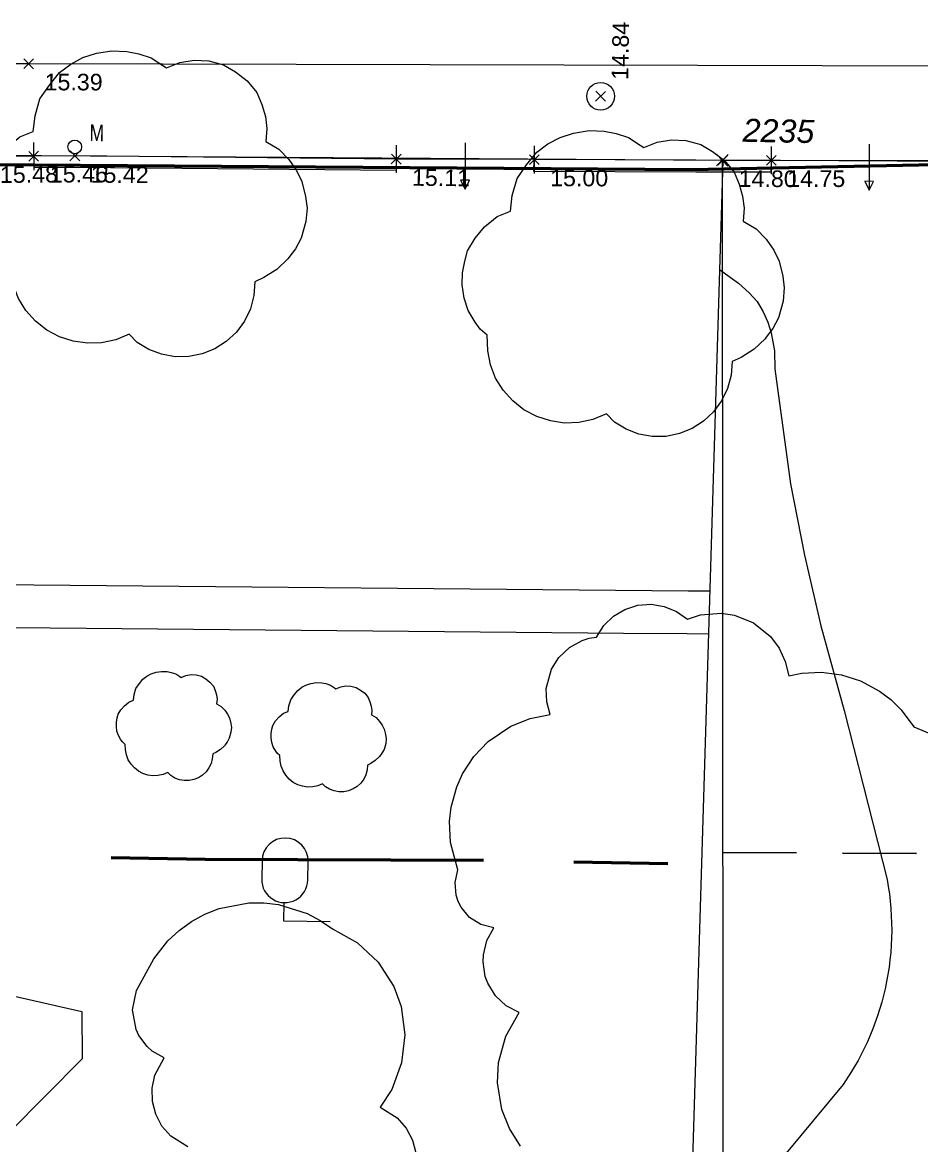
# Model space of a CAD drawing. Header units: metres. Extents: x -208 to 1512, y -277 to 123.
# Drawn here: x -34.13 to -14.64, y -21.24 to 3.09 of the extents above; entities that cross this region are included whole.
import ezdxf
from ezdxf.enums import TextEntityAlignment as Align

# ---------------------------------------------------------------- set-up
doc = ezdxf.new("R2010")
doc.units = ezdxf.units.M
doc.header["$MEASUREMENT"] = 0
doc.linetypes.add('Baufluchtlinie', pattern=[2.6, 1.6, -1])
for name, color, linetype in [('730_DKM_Grenzen', 7, 'Continuous'), ('730_DKM_Objekte', 7, 'Continuous'), ('730_DKM_Punkte', 7, 'Continuous'), ('740_WienGV_Flwd-Bebauungsplan', 7, 'Continuous'), ('740_WienGV_Höhenkoten', 7, 'Continuous'), ('740_WienGV_KartogrSymbole', 7, 'Continuous'), ('740_WienGV_L_Baum_ -gruppen_ Grünflächen', 7, 'Continuous'), ('740_WienGV_L_Mauer_Sockel', 7, 'Continuous'), ('740_WienGV_T_Gebäude', 7, 'Continuous'), ('740_WienGV_T_Mast', 7, 'Continuous'), ('740_WienGV_T_Mauer_Sockel', 7, 'Continuous'), ('740_WienGV_T_Straßen_ Gehsteige_ Schienen', 7, 'Continuous'), ('Neubau_840 Baulinien', 7, 'Continuous')]:
    doc.layers.add(name, color=color, linetype=linetype)
doc.styles.add('ERSTELLTER_STIL_1', font='arial.ttf')
doc.styles.add('ERSTELLTER_STIL_2', font='arial.ttf', dxfattribs={"width": 0.75})
doc.styles.add('ERSTELLTER_STIL_3', font='arial.ttf')

# ---------------------------------------------------------------- blocks, each defined once
blk = doc.blocks.new('FIG0520[31]_4', base_point=(-28.195, -15.483))
at = {"layer": '730_DKM_Objekte', "color": 8, "linetype": 'Continuous', "lineweight": 13}
for p, q in [((-28.938, -15.069), (-28.945, -15.469)), ((-27.945, -15.488), (-27.938, -15.088)), ((-28.462, -16.378), (-28.455, -15.978)), ((-27.462, -16.397), (-28.462, -16.378))]:
    blk.add_line(p, q, dxfattribs=at)
for centre, start, end in [((-28.438, -15.078), 358.95, 178.95), ((-28.445, -15.478), 178.95, 358.95)]:
    blk.add_arc(centre, 0.5, start, end, dxfattribs=at)
blk = doc.blocks.new('FIG0200[52]_4', base_point=(-18.961, 0.107))
at = {"layer": '730_DKM_Punkte', "color": 8, "linetype": 'Continuous', "lineweight": 13}
for p, q in [((-19.088, -0.015), (-18.834, 0.23)), ((-19.084, 0.235), (-18.839, -0.02))]:
    blk.add_line(p, q, dxfattribs=at)
at = {"layer": '730_DKM_Punkte', "color": 8, "lineweight": 13, "style": 'ERSTELLTER_STIL_1'}
blk.add_attdef('PNUM', text='', height=0.5, rotation=358.95, dxfattribs=at).set_placement((-18.345, -0.302), align=Align.BOTTOM_LEFT)
blk = doc.blocks.new('GI0007_ATT22(LAUB)0[75]_4', base_point=(-27.495, -12.395))
at = {"layer": '740_WienGV_L_Baum_ -gruppen_ Grünflächen', "color": 252, "linetype": 'Continuous', "lineweight": 13, "true_color": 0x949494}
for p, q in [((-28.243, -11.475), (-28.165, -11.379)), ((-28.165, -11.379), (-28.078, -11.313)), ((-28.078, -11.313), (-27.985, -11.263)), ((-27.985, -11.263), (-27.88, -11.23)), ((-27.88, -11.23), (-27.76, -11.21)), ((-27.76, -11.21), (-27.643, -11.216)), ((-27.643, -11.216), (-27.551, -11.234)), ((-27.551, -11.234), (-27.455, -11.264)), ((-27.455, -11.264), (-27.364, -11.323)), ((-27.364, -11.323), (-27.336, -11.343)), ((-27.336, -11.343), (-27.232, -11.3)), ((-27.232, -11.3), (-27.121, -11.283)), ((-27.121, -11.283), (-27.01, -11.288)), ((-27.01, -11.288), (-26.895, -11.319)), ((-26.895, -11.319), (-26.803, -11.372)), ((-26.803, -11.372), (-26.712, -11.443)), ((-28.354, -11.713), (-28.316, -11.582)), ((-28.316, -11.582), (-28.243, -11.475)), ((-26.712, -11.443), (-26.637, -11.533)), ((-26.637, -11.533), (-26.598, -11.626)), ((-26.598, -11.626), (-26.571, -11.719)), ((-28.568, -11.955), (-28.471, -11.876)), ((-28.471, -11.876), (-28.369, -11.834)), ((-28.369, -11.834), (-28.354, -11.713)), ((-26.571, -11.719), (-26.559, -11.812)), ((-26.559, -11.812), (-26.568, -11.911)), ((-26.568, -11.911), (-26.466, -11.97)), ((-28.722, -12.22), (-28.7, -12.141)), ((-28.7, -12.141), (-28.643, -12.042)), ((-28.643, -12.042), (-28.568, -11.955)), ((-26.466, -11.97), (-26.389, -12.051)), ((-26.389, -12.051), (-26.33, -12.136)), ((-26.33, -12.136), (-26.289, -12.22)), ((-28.742, -12.405), (-28.74, -12.312)), ((-28.728, -12.506), (-28.742, -12.405)), ((-28.74, -12.312), (-28.722, -12.22)), ((-26.289, -12.22), (-26.259, -12.338)), ((-26.259, -12.338), (-26.248, -12.427)), ((-28.696, -12.603), (-28.728, -12.506)), ((-28.642, -12.693), (-28.696, -12.603)), ((-26.257, -12.53), (-26.293, -12.659)), ((-26.248, -12.427), (-26.257, -12.53)), ((-28.602, -12.749), (-28.642, -12.693)), ((-28.55, -12.794), (-28.602, -12.749)), ((-28.545, -12.915), (-28.55, -12.794)), ((-26.398, -12.821), (-26.483, -12.901)), ((-26.389, -12.809), (-26.398, -12.821)), ((-26.338, -12.742), (-26.389, -12.809)), ((-26.293, -12.659), (-26.338, -12.742)), ((-28.524, -13.022), (-28.545, -12.915)), ((-28.483, -13.126), (-28.524, -13.022)), ((-28.424, -13.219), (-28.483, -13.126)), ((-26.661, -13.104), (-26.687, -13.207)), ((-26.652, -12.998), (-26.661, -13.104)), ((-26.582, -12.965), (-26.652, -12.998)), ((-26.483, -12.901), (-26.582, -12.965)), ((-28.349, -13.303), (-28.424, -13.219)), ((-28.264, -13.372), (-28.349, -13.303)), ((-28.165, -13.423), (-28.264, -13.372)), ((-26.734, -13.302), (-26.796, -13.388)), ((-26.687, -13.207), (-26.734, -13.302)), ((-28.059, -13.457), (-28.165, -13.423)), ((-27.949, -13.473), (-28.059, -13.457)), ((-27.839, -13.468), (-27.949, -13.473)), ((-27.73, -13.445), (-27.839, -13.468)), ((-27.626, -13.403), (-27.73, -13.445)), ((-27.563, -13.466), (-27.626, -13.403)), ((-27.474, -13.521), (-27.563, -13.466)), ((-27.375, -13.559), (-27.474, -13.521)), ((-27.27, -13.578), (-27.375, -13.559)), ((-27.163, -13.577), (-27.27, -13.578)), ((-27.06, -13.555), (-27.163, -13.577)), ((-26.962, -13.516), (-27.06, -13.555)), ((-26.873, -13.459), (-26.962, -13.516)), ((-26.796, -13.388), (-26.873, -13.459))]:
    blk.add_line(p, q, dxfattribs=at)
blk = doc.blocks.new('GI0007_ATT22(LAUB)0[76]_4', base_point=(-30.849, -12.151))
at = {"layer": '740_WienGV_L_Baum_ -gruppen_ Grünflächen', "color": 252, "linetype": 'Continuous', "lineweight": 13, "true_color": 0x949494}
for p, q in [((-31.597, -11.232), (-31.519, -11.135)), ((-31.519, -11.135), (-31.432, -11.07)), ((-31.432, -11.07), (-31.339, -11.02)), ((-31.339, -11.02), (-31.234, -10.986)), ((-31.234, -10.986), (-31.114, -10.967)), ((-31.114, -10.967), (-30.997, -10.973)), ((-30.997, -10.973), (-30.905, -10.99)), ((-30.905, -10.99), (-30.809, -11.021)), ((-30.809, -11.021), (-30.718, -11.079)), ((-30.718, -11.079), (-30.69, -11.099)), ((-30.69, -11.099), (-30.586, -11.057)), ((-30.586, -11.057), (-30.476, -11.039)), ((-30.476, -11.039), (-30.364, -11.045)), ((-30.364, -11.045), (-30.249, -11.075)), ((-30.249, -11.075), (-30.157, -11.128)), ((-30.157, -11.128), (-30.066, -11.199)), ((-31.708, -11.47), (-31.67, -11.339)), ((-31.67, -11.339), (-31.597, -11.232)), ((-30.066, -11.199), (-29.991, -11.29)), ((-29.991, -11.29), (-29.952, -11.383)), ((-29.952, -11.383), (-29.925, -11.476)), ((-31.922, -11.711), (-31.825, -11.633)), ((-31.825, -11.633), (-31.723, -11.59)), ((-31.723, -11.59), (-31.708, -11.47)), ((-29.925, -11.476), (-29.913, -11.568)), ((-29.913, -11.568), (-29.922, -11.668)), ((-29.922, -11.668), (-29.82, -11.727)), ((-32.077, -11.977), (-32.054, -11.897)), ((-32.054, -11.897), (-31.997, -11.799)), ((-31.997, -11.799), (-31.922, -11.711)), ((-29.82, -11.727), (-29.743, -11.808)), ((-29.743, -11.808), (-29.684, -11.893)), ((-29.684, -11.893), (-29.643, -11.977)), ((-32.096, -12.161), (-32.094, -12.069)), ((-32.082, -12.263), (-32.096, -12.161)), ((-32.094, -12.069), (-32.077, -11.977)), ((-29.643, -11.977), (-29.613, -12.095)), ((-29.613, -12.095), (-29.602, -12.184)), ((-32.05, -12.359), (-32.082, -12.263)), ((-31.996, -12.449), (-32.05, -12.359)), ((-29.611, -12.287), (-29.648, -12.416)), ((-29.602, -12.184), (-29.611, -12.287)), ((-31.956, -12.505), (-31.996, -12.449)), ((-31.904, -12.551), (-31.956, -12.505)), ((-31.899, -12.671), (-31.904, -12.551)), ((-29.752, -12.578), (-29.837, -12.658)), ((-29.743, -12.565), (-29.752, -12.578)), ((-29.692, -12.499), (-29.743, -12.565)), ((-29.648, -12.416), (-29.692, -12.499)), ((-31.878, -12.779), (-31.899, -12.671)), ((-31.837, -12.882), (-31.878, -12.779)), ((-31.778, -12.976), (-31.837, -12.882)), ((-30.015, -12.861), (-30.042, -12.963)), ((-30.006, -12.754), (-30.015, -12.861)), ((-29.936, -12.722), (-30.006, -12.754)), ((-29.837, -12.658), (-29.936, -12.722)), ((-31.704, -13.059), (-31.778, -12.976)), ((-31.618, -13.128), (-31.704, -13.059)), ((-31.519, -13.18), (-31.618, -13.128)), ((-30.088, -13.058), (-30.15, -13.144)), ((-30.042, -12.963), (-30.088, -13.058)), ((-31.413, -13.214), (-31.519, -13.18)), ((-31.303, -13.23), (-31.413, -13.214)), ((-31.193, -13.225), (-31.303, -13.23)), ((-31.084, -13.202), (-31.193, -13.225)), ((-30.98, -13.159), (-31.084, -13.202)), ((-30.917, -13.223), (-30.98, -13.159)), ((-30.828, -13.278), (-30.917, -13.223)), ((-30.729, -13.315), (-30.828, -13.278)), ((-30.624, -13.335), (-30.729, -13.315)), ((-30.518, -13.333), (-30.624, -13.335)), ((-30.414, -13.312), (-30.518, -13.333)), ((-30.316, -13.273), (-30.414, -13.312)), ((-30.227, -13.216), (-30.316, -13.273)), ((-30.15, -13.144), (-30.227, -13.216))]:
    blk.add_line(p, q, dxfattribs=at)
blk = doc.blocks.new('GI0007_ATT22(LAUB)0[81]_4', base_point=(-21.106, -2.566))
at = {"layer": '740_WienGV_L_Baum_ -gruppen_ Grünflächen', "color": 252, "linetype": 'Continuous', "lineweight": 13, "true_color": 0x949494}
for p, q in [((-22.183, 0.696), (-21.849, 0.75)), ((-21.849, 0.75), (-21.52, 0.734)), ((-21.52, 0.734), (-21.263, 0.684)), ((-22.74, 0.462), (-22.478, 0.602)), ((-22.478, 0.602), (-22.183, 0.696)), ((-21.263, 0.684), (-20.995, 0.6)), ((-20.995, 0.6), (-20.739, 0.436)), ((-20.661, 0.379), (-20.37, 0.498)), ((-20.37, 0.498), (-20.061, 0.548)), ((-20.061, 0.548), (-19.747, 0.532)), ((-19.747, 0.532), (-19.425, 0.446)), ((-23.201, 0.008), (-22.982, 0.278)), ((-22.982, 0.278), (-22.74, 0.462)), ((-20.739, 0.436), (-20.661, 0.379)), ((-19.425, 0.446), (-19.169, 0.297)), ((-19.169, 0.297), (-18.914, 0.099)), ((-23.406, -0.292), (-23.201, 0.008)), ((-18.914, 0.099), (-18.705, -0.154)), ((-18.705, -0.154), (-18.595, -0.415)), ((-23.512, -0.658), (-23.406, -0.292)), ((-18.595, -0.415), (-18.52, -0.675)), ((-23.553, -0.996), (-23.512, -0.658)), ((-18.52, -0.675), (-18.485, -0.935)), ((-18.485, -0.935), (-18.51, -1.213)), ((-24.112, -1.334), (-23.839, -1.115)), ((-23.839, -1.115), (-23.553, -0.996)), ((-18.51, -1.213), (-18.224, -1.377)), ((-24.32, -1.579), (-24.112, -1.334)), ((-18.224, -1.377), (-18.01, -1.605)), ((-24.48, -1.855), (-24.32, -1.579)), ((-18.01, -1.605), (-17.845, -1.842)), ((-24.543, -2.078), (-24.48, -1.855)), ((-17.845, -1.842), (-17.73, -2.078)), ((-24.593, -2.336), (-24.543, -2.078)), ((-17.73, -2.078), (-17.646, -2.408)), ((-24.598, -2.595), (-24.593, -2.336)), ((-17.646, -2.408), (-17.616, -2.658)), ((-24.558, -2.879), (-24.598, -2.595)), ((-17.616, -2.658), (-17.641, -2.946)), ((-24.468, -3.149), (-24.558, -2.879)), ((-24.319, -3.401), (-24.468, -3.149)), ((-17.641, -2.946), (-17.742, -3.307)), ((-24.207, -3.557), (-24.319, -3.401)), ((-17.742, -3.307), (-17.866, -3.539)), ((-24.06, -3.684), (-24.207, -3.557)), ((-17.866, -3.539), (-18.009, -3.726)), ((-24.046, -4.023), (-24.06, -3.684)), ((-18.034, -3.76), (-18.272, -3.985)), ((-18.009, -3.726), (-18.034, -3.76)), ((-23.987, -4.323), (-24.046, -4.023)), ((-18.272, -3.985), (-18.549, -4.164)), ((-23.873, -4.614), (-23.987, -4.323)), ((-18.745, -4.255), (-18.77, -4.553)), ((-18.549, -4.164), (-18.745, -4.255)), ((-23.709, -4.875), (-23.873, -4.614)), ((-18.77, -4.553), (-18.845, -4.84)), ((-18.845, -4.84), (-18.975, -5.107)), ((-23.499, -5.108), (-23.709, -4.875)), ((-23.259, -5.302), (-23.499, -5.108)), ((-18.975, -5.107), (-19.148, -5.347)), ((-22.983, -5.446), (-23.259, -5.302)), ((-19.148, -5.347), (-19.366, -5.547)), ((-22.686, -5.541), (-22.983, -5.446)), ((-22.378, -5.587), (-22.686, -5.541)), ((-22.069, -5.572), (-22.378, -5.587)), ((-21.764, -5.508), (-22.069, -5.572)), ((-21.473, -5.389), (-21.764, -5.508)), ((-21.297, -5.567), (-21.473, -5.389)), ((-21.046, -5.721), (-21.297, -5.567)), ((-19.366, -5.547), (-19.613, -5.707)), ((-20.77, -5.825), (-21.046, -5.721)), ((-20.477, -5.88), (-20.77, -5.825)), ((-19.888, -5.816), (-20.178, -5.876)), ((-19.613, -5.707), (-19.888, -5.816)), ((-20.178, -5.876), (-20.477, -5.88))]:
    blk.add_line(p, q, dxfattribs=at)
blk = doc.blocks.new('GI0007_ATT22(LAUB)0[82]_4', base_point=(-31.452, -0.84))
at = {"layer": '740_WienGV_L_Baum_ -gruppen_ Grünflächen', "color": 252, "linetype": 'Continuous', "lineweight": 13, "true_color": 0x949494}
for p, q in [((-32.529, 2.423), (-32.195, 2.476)), ((-32.195, 2.476), (-31.867, 2.46)), ((-31.867, 2.46), (-31.609, 2.411)), ((-33.086, 2.189), (-32.825, 2.329)), ((-32.825, 2.329), (-32.529, 2.423)), ((-31.609, 2.411), (-31.341, 2.326)), ((-31.341, 2.326), (-31.086, 2.162)), ((-31.007, 2.106), (-30.716, 2.225)), ((-30.716, 2.225), (-30.407, 2.274)), ((-30.407, 2.274), (-30.093, 2.259)), ((-30.093, 2.259), (-29.771, 2.173)), ((-33.547, 1.735), (-33.328, 2.004)), ((-33.328, 2.004), (-33.086, 2.189)), ((-31.086, 2.162), (-31.007, 2.106)), ((-29.771, 2.173), (-29.515, 2.024)), ((-29.515, 2.024), (-29.26, 1.825)), ((-33.752, 1.435), (-33.547, 1.735)), ((-29.26, 1.825), (-29.051, 1.573)), ((-29.051, 1.573), (-28.941, 1.312)), ((-33.858, 1.069), (-33.752, 1.435)), ((-28.941, 1.312), (-28.866, 1.052)), ((-33.899, 0.731), (-33.858, 1.069)), ((-28.866, 1.052), (-28.831, 0.792)), ((-34.185, 0.612), (-33.899, 0.731)), ((-28.831, 0.792), (-28.856, 0.514)), ((-34.458, 0.393), (-34.185, 0.612)), ((-28.856, 0.514), (-28.57, 0.349)), ((-34.666, 0.148), (-34.458, 0.393)), ((-28.57, 0.349), (-28.356, 0.122)), ((-34.826, -0.128), (-34.666, 0.148)), ((-28.356, 0.122), (-28.191, -0.115)), ((-34.889, -0.351), (-34.826, -0.128)), ((-28.191, -0.115), (-28.076, -0.351)), ((-34.939, -0.609), (-34.889, -0.351)), ((-28.076, -0.351), (-27.992, -0.681)), ((-34.944, -0.868), (-34.939, -0.609)), ((-27.992, -0.681), (-27.962, -0.931)), ((-34.904, -1.152), (-34.944, -0.868)), ((-27.962, -0.931), (-27.987, -1.219)), ((-34.815, -1.422), (-34.904, -1.152)), ((-34.665, -1.674), (-34.815, -1.422)), ((-27.987, -1.219), (-28.088, -1.581)), ((-34.553, -1.83), (-34.665, -1.674)), ((-28.088, -1.581), (-28.212, -1.812)), ((-34.406, -1.958), (-34.553, -1.83)), ((-28.212, -1.812), (-28.355, -1.999)), ((-34.393, -2.296), (-34.406, -1.958)), ((-28.38, -2.033), (-28.618, -2.258)), ((-28.355, -1.999), (-28.38, -2.033)), ((-34.333, -2.596), (-34.393, -2.296)), ((-28.618, -2.258), (-28.895, -2.437)), ((-34.219, -2.887), (-34.333, -2.596)), ((-29.091, -2.528), (-29.116, -2.826)), ((-28.895, -2.437), (-29.091, -2.528)), ((-34.055, -3.149), (-34.219, -2.887)), ((-29.116, -2.826), (-29.191, -3.113)), ((-33.845, -3.381), (-34.055, -3.149)), ((-29.191, -3.113), (-29.321, -3.38)), ((-33.605, -3.575), (-33.845, -3.381)), ((-29.321, -3.38), (-29.494, -3.62)), ((-33.329, -3.719), (-33.605, -3.575)), ((-29.494, -3.62), (-29.712, -3.82)), ((-33.032, -3.814), (-33.329, -3.719)), ((-32.724, -3.86), (-33.032, -3.814)), ((-32.415, -3.846), (-32.724, -3.86)), ((-32.11, -3.781), (-32.415, -3.846)), ((-31.819, -3.662), (-32.11, -3.781)), ((-31.644, -3.84), (-31.819, -3.662)), ((-31.393, -3.994), (-31.644, -3.84)), ((-29.712, -3.82), (-29.959, -3.98)), ((-31.116, -4.098), (-31.393, -3.994)), ((-30.823, -4.153), (-31.116, -4.098)), ((-30.235, -4.09), (-30.524, -4.149)), ((-29.959, -3.98), (-30.235, -4.09)), ((-30.524, -4.149), (-30.823, -4.153))]:
    blk.add_line(p, q, dxfattribs=at)
blk = doc.blocks.new('LO000601_ATT200(BELICHT)0[90]_4', base_point=(-21.598, 1.493))
at = {"layer": '740_WienGV_Höhenkoten', "color": 252, "linetype": 'Continuous', "lineweight": 13, "true_color": 0x949494}
blk.add_circle((-21.598, 1.493), 0.3, dxfattribs=at)
blk = doc.blocks.new('LO00130[93]_4', base_point=(-32.998, 0.395))
at = {"layer": '740_WienGV_T_Mast', "color": 252, "linetype": 'Continuous', "lineweight": 13, "true_color": 0x949494}
blk.add_circle((-32.998, 0.395), 0.15, dxfattribs=at)
at = {"layer": '740_WienGV_T_Mast', "color": 252, "lineweight": 13, "true_color": 0x949494, "style": 'ERSTELLTER_STIL_2'}
blk.add_attdef('M', text='', height=0.36, rotation=358.95, dxfattribs=at).set_placement((-32.681, 0.416), align=Align.BOTTOM_LEFT)
blk = doc.blocks.new('EF_MARKER0[100]_4', base_point=(-26.029, 0.131))
at = {"layer": '740_WienGV_T_Gebäude', "color": 252, "linetype": 'Continuous', "lineweight": 13, "true_color": 0x949494}
blk.add_line((-26.028, 0.431), (-26.03, -0.169), dxfattribs=at)
blk = doc.blocks.new('EF_MARKER0[101]_4', base_point=(-23.037, 0.12))
at = {"layer": '740_WienGV_T_Gebäude', "color": 252, "linetype": 'Continuous', "lineweight": 13, "true_color": 0x949494}
blk.add_line((-23.036, 0.42), (-23.038, -0.18), dxfattribs=at)
blk = doc.blocks.new('BW00110[102]_4', base_point=(-24.534, -0.017))
at = {"layer": '740_WienGV_T_Gebäude', "color": 252, "linetype": 'Continuous', "lineweight": 13, "true_color": 0x949494}
for p, q in [((-24.532, 0.483), (-24.533, 0.126)), ((-24.533, 0.126), (-24.535, -0.517)), ((-24.439, -0.325), (-24.632, -0.324)), ((-24.632, -0.324), (-24.535, -0.517)), ((-24.535, -0.517), (-24.439, -0.325))]:
    blk.add_line(p, q, dxfattribs=at)
blk = doc.blocks.new('EG_MARKER0[104]_4', base_point=(-33.887, 0.194))
at = {"layer": '740_WienGV_T_Gebäude', "color": 252, "linetype": 'Continuous', "lineweight": 13, "true_color": 0x949494}
blk.add_line((-33.89, 0.494), (-33.885, -0.106), dxfattribs=at)
blk = doc.blocks.new('DEF010[118]_4', base_point=(-34.969, 0.185))
at = {"layer": '740_WienGV_T_Mauer_Sockel', "color": 252, "linetype": 'Continuous', "lineweight": 13, "true_color": 0x949494}
for p, q in [((-35.076, 0.29), (-34.863, 0.08)), ((-34.864, 0.292), (-35.075, 0.078))]:
    blk.add_line(p, q, dxfattribs=at)
at = {"layer": '740_WienGV_T_Mauer_Sockel', "color": 252, "lineweight": 13, "true_color": 0x949494, "style": 'ERSTELLTER_STIL_3'}
blk.add_attdef('HOEHE', text='', height=0.36, rotation=0.4853, dxfattribs=at).set_placement((-34.62, -0.206), align=Align.MIDDLE_LEFT)
blk = doc.blocks.new('DEF010[124]_4', base_point=(-32.995, 0.2))
at = {"layer": '740_WienGV_T_Mauer_Sockel', "color": 252, "linetype": 'Continuous', "lineweight": 13, "true_color": 0x949494}
for p, q in [((-32.888, 0.305), (-33.102, 0.095)), ((-33.1, 0.307), (-32.89, 0.093))]:
    blk.add_line(p, q, dxfattribs=at)
at = {"layer": '740_WienGV_T_Mauer_Sockel', "color": 252, "lineweight": 13, "true_color": 0x949494, "style": 'ERSTELLTER_STIL_3'}
blk.add_attdef('HOEHE', text='', height=0.36, rotation=359.4353, dxfattribs=at).set_placement((-32.653, -0.198), align=Align.MIDDLE_LEFT)
blk = doc.blocks.new('DEF010[126]_4', base_point=(-26.029, 0.131))
at = {"layer": '740_WienGV_T_Mauer_Sockel', "color": 252, "linetype": 'Continuous', "lineweight": 13, "true_color": 0x949494}
for p, q in [((-25.922, 0.236), (-26.136, 0.026)), ((-26.134, 0.238), (-25.924, 0.024))]:
    blk.add_line(p, q, dxfattribs=at)
at = {"layer": '740_WienGV_T_Mauer_Sockel', "color": 252, "lineweight": 13, "true_color": 0x949494, "style": 'ERSTELLTER_STIL_3'}
blk.add_attdef('HOEHE', text='', height=0.36, rotation=359.4353, dxfattribs=at).set_placement((-25.687, -0.266), align=Align.MIDDLE_LEFT)
blk = doc.blocks.new('DEF010[128]_4', base_point=(-33.996, 2.196))
at = {"layer": '740_WienGV_T_Straßen_ Gehsteige_ Schienen', "color": 252, "linetype": 'Continuous', "lineweight": 13, "true_color": 0x949494}
for p, q in [((-33.89, 2.302), (-34.103, 2.091)), ((-34.102, 2.303), (-33.891, 2.09))]:
    blk.add_line(p, q, dxfattribs=at)
at = {"layer": '740_WienGV_T_Straßen_ Gehsteige_ Schienen', "color": 252, "lineweight": 13, "true_color": 0x949494, "style": 'ERSTELLTER_STIL_3'}
blk.add_attdef('HOEHE', text='', height=0.36, rotation=359.852, dxfattribs=at).set_placement((-33.651, 1.802), align=Align.MIDDLE_LEFT)
blk = doc.blocks.new('DEF010[131]_4', base_point=(-33.887, 0.194))
at = {"layer": '740_WienGV_T_Mauer_Sockel', "color": 252, "linetype": 'Continuous', "lineweight": 13, "true_color": 0x949494}
for p, q in [((-33.994, 0.299), (-33.78, 0.089)), ((-33.782, 0.301), (-33.993, 0.087))]:
    blk.add_line(p, q, dxfattribs=at)
at = {"layer": '740_WienGV_T_Mauer_Sockel', "color": 252, "lineweight": 13, "true_color": 0x949494, "style": 'ERSTELLTER_STIL_3'}
blk.add_attdef('HOEHE', text='', height=0.36, rotation=0.3628, dxfattribs=at).set_placement((-33.538, -0.198), align=Align.MIDDLE_LEFT)
blk = doc.blocks.new('DEF010[136]_4', base_point=(-23.037, 0.12))
at = {"layer": '740_WienGV_T_Mauer_Sockel', "color": 252, "linetype": 'Continuous', "lineweight": 13, "true_color": 0x949494}
for p, q in [((-22.93, 0.226), (-23.143, 0.015)), ((-23.142, 0.227), (-22.931, 0.014))]:
    blk.add_line(p, q, dxfattribs=at)
at = {"layer": '740_WienGV_T_Mauer_Sockel', "color": 252, "lineweight": 13, "true_color": 0x949494, "style": 'ERSTELLTER_STIL_3'}
blk.add_attdef('HOEHE', text='', height=0.36, rotation=359.7773, dxfattribs=at).set_placement((-22.692, -0.275), align=Align.MIDDLE_LEFT)
blk = doc.blocks.new('DEF010[143]_4', base_point=(-21.598, 1.493))
at = {"layer": '740_WienGV_Höhenkoten', "color": 252, "linetype": 'Continuous', "lineweight": 13, "true_color": 0x949494}
for p, q in [((-21.706, 1.389), (-21.49, 1.597)), ((-21.702, 1.601), (-21.494, 1.385))]:
    blk.add_line(p, q, dxfattribs=at)
at = {"layer": '740_WienGV_Höhenkoten', "color": 252, "lineweight": 13, "true_color": 0x949494, "style": 'ERSTELLTER_STIL_3'}
blk.add_attdef('HOEHE', text='', height=0.36, rotation=88.95, dxfattribs=at).set_placement((-21.181, 1.849), align=Align.MIDDLE_LEFT)
blk = doc.blocks.new('EF_MARKER_42E5[234]_4', base_point=(-17.899, 0.103))
at = {"layer": '740_WienGV_T_Gebäude', "color": 252, "linetype": 'Continuous', "lineweight": 13, "true_color": 0x949494}
blk.add_line((-17.899, 0.403), (-17.9, -0.197), dxfattribs=at)
blk = doc.blocks.new('BW0011_3AC5[236]_4', base_point=(-15.775, -0.043))
at = {"layer": '740_WienGV_T_Gebäude', "color": 252, "linetype": 'Continuous', "lineweight": 13, "true_color": 0x949494}
for p, q in [((-15.773, 0.457), (-15.774, 0.1)), ((-15.774, 0.1), (-15.775, -0.543)), ((-15.679, -0.351), (-15.872, -0.35)), ((-15.872, -0.35), (-15.775, -0.543)), ((-15.775, -0.543), (-15.679, -0.351))]:
    blk.add_line(p, q, dxfattribs=at)
blk = doc.blocks.new('DEF01_4155[297]_4', base_point=(-18.95, 0.104))
at = {"layer": '740_WienGV_T_Mauer_Sockel', "color": 252, "linetype": 'Continuous', "lineweight": 13, "true_color": 0x949494}
for p, q in [((-18.844, 0.21), (-19.057, -0.001)), ((-19.056, 0.211), (-18.845, -0.002))]:
    blk.add_line(p, q, dxfattribs=at)
at = {"layer": '740_WienGV_T_Mauer_Sockel', "color": 252, "lineweight": 13, "true_color": 0x949494, "style": 'ERSTELLTER_STIL_3'}
blk.add_attdef('HOEHE', text='', height=0.36, rotation=359.7773, dxfattribs=at).set_placement((-18.605, -0.291), align=Align.MIDDLE_LEFT)
blk = doc.blocks.new('DEF01_4155[371]_4', base_point=(-17.899, 0.103))
at = {"layer": '740_WienGV_T_Mauer_Sockel', "color": 252, "linetype": 'Continuous', "lineweight": 13, "true_color": 0x949494}
for p, q in [((-18.005, 0.209), (-17.793, -0.003)), ((-17.793, 0.209), (-18.005, -0.003))]:
    blk.add_line(p, q, dxfattribs=at)
at = {"layer": '740_WienGV_T_Mauer_Sockel', "color": 252, "lineweight": 13, "true_color": 0x949494, "style": 'ERSTELLTER_STIL_3'}
blk.add_attdef('HOEHE', text='', height=0.36, rotation=359.9071, dxfattribs=at).set_placement((-17.553, -0.291), align=Align.MIDDLE_LEFT)

msp = doc.modelspace()

# ---------------------------------------------------------------- linework, layer by layer
at = {"layer": '730_DKM_Grenzen', "color": 8, "linetype": 'Continuous', "lineweight": 13}
for points in [[(-35.832, 0.227), (-18.961, 0.107)], [(0, 0), (-18.961, 0.107)], [(-18.961, 0.107), (-18.942, -30.478), (-18.919, -36.87)]]:
    msp.add_lwpolyline(points, dxfattribs=at)
at = {"layer": '740_WienGV_Flwd-Bebauungsplan', "color": 1, "linetype": 'Continuous', "lineweight": 50, "true_color": 0xfb0106}
for points in [[(-11.537, 0.065), (-19.623, -0.104), (-35.939, 0.013), (-57.014, 0.128), (-76.052, 0.122), (-100.445, 0.04), (-101.337, -7.168), (-102.046, -13.699), (-104.654, -36.344), (-105.559, -44.317), (-105.866, -47.286)], [(-30.169, -15.046), (-32.208, -15.01)], [(-24.135, -15.067), (-30.169, -15.046)], [(-20.142, -15.137), (-22.181, -15.101)]]:
    msp.add_lwpolyline(points, dxfattribs=at)
at = {"layer": '740_WienGV_KartogrSymbole', "color": 252, "linetype": 'Continuous', "lineweight": 13, "true_color": 0x949494}
for p, q in [((-33.887, 0.194), (-33.886, -0.056)), ((-26.029, 0.131), (-26.032, -0.119)), ((-32.997, -0.05), (-33.886, -0.056)), ((-26.032, -0.119), (-32.997, -0.05))]:
    msp.add_line(p, q, dxfattribs=at)
for points in [[(-19.536, -0.152), (-23.046, -0.138), (-23.037, 0.12)], [(-17.899, 0.103), (-17.906, -0.152), (-19.536, -0.152)]]:
    msp.add_lwpolyline(points, dxfattribs=at)
at = {"layer": '740_WienGV_L_Baum_ -gruppen_ Grünflächen', "color": 72, "linetype": 'Continuous', "lineweight": 13, "true_color": 0x69e600}
for p, q in [((-35.859, -9.074), (-19.702, -9.221)), ((-19.702, -9.221), (-19.233, -9.226)), ((-16.338, -19.915), (-19.681, -23.939))]:
    msp.add_line(p, q, dxfattribs=at)
for points in [[(-19.023, -2.264), (-18.61, -2.559), (-18.374, -2.764), (-18.207, -2.957), (-18.071, -3.179), (-17.975, -3.401), (-17.9, -3.633), (-17.827, -4.024), (-17.824, -4.414)], [(-17.824, -4.414), (-17.479, -6.901), (-17.178, -8.447), (-16.826, -9.983), (-16.319, -11.813), (-15.388, -15.474)], [(-21.845, -10.251), (-21.688, -10.224), (-21.53, -9.977), (-21.321, -9.773), (-21.07, -9.624), (-20.79, -9.536), (-20.502, -9.515), (-20.217, -9.56), (-19.95, -9.669), (-19.714, -9.836)], [(-19.714, -9.836), (-19.432, -9.742), (-18.988, -9.704), (-18.695, -9.748), (-18.283, -9.917), (-17.915, -10.214), (-17.728, -10.468), (-17.594, -10.754), (-17.521, -11.062)], [(-23.336, -21.251), (-23.574, -20.875), (-23.739, -20.46), (-23.833, -19.881), (-23.81, -19.439), (-23.653, -18.873), (-23.363, -18.361), (-23.644, -18.213), (-23.876, -17.995), (-24.042, -17.725), (-24.097, -17.576), (-24.145, -17.264), (-24.139, -17.107), (-24.063, -16.801), (-23.91, -16.525), (-24.191, -16.454), (-24.437, -16.302), (-24.623, -16.08), (-24.687, -15.954), (-24.73, -15.82), (-24.754, -15.54), (-24.693, -15.265), (-24.853, -14.674), (-24.874, -14.216), (-24.839, -13.911), (-24.717, -13.468), (-24.591, -13.189), (-24.343, -12.812), (-24.035, -12.49), (-23.542, -12.158), (-23.128, -11.992), (-22.69, -11.904), (-22.767, -11.626), (-22.778, -11.338), (-22.666, -10.92), (-22.504, -10.665), (-22.274, -10.449), (-21.995, -10.298), (-21.845, -10.251)], [(-17.521, -11.062), (-17.238, -11.007), (-16.806, -10.988), (-16.377, -11.045), (-15.965, -11.175), (-15.554, -11.394), (-15.307, -11.58), (-15.084, -11.798), (-14.806, -12.171)], [(-14.806, -12.171), (-14.372, -12.351)], [(-15.388, -15.474), (-15.361, -15.63), (-15.338, -15.788), (-15.32, -15.946), (-15.306, -16.104), (-15.296, -16.263), (-15.29, -16.423), (-15.288, -16.582), (-15.291, -16.741), (-15.298, -16.899), (-15.309, -17.058), (-15.325, -17.217), (-15.345, -17.375), (-15.37, -17.532), (-15.398, -17.689), (-15.431, -17.844), (-15.504, -18.138), (-15.593, -18.428), (-15.697, -18.714), (-15.815, -18.992), (-15.947, -19.266), (-16.018, -19.4), (-16.172, -19.661), (-16.338, -19.915)], [(-30.544, -21.272), (-30.914, -21.041), (-31.107, -20.821), (-31.243, -20.563), (-31.315, -20.284), (-31.322, -19.996), (-31.263, -19.716), (-31.059, -19.339), (-31.316, -19.193), (-31.427, -19.095), (-31.606, -18.86), (-31.669, -18.726), (-31.748, -18.301), (-31.658, -17.885), (-31.283, -17.198), (-30.977, -16.807), (-30.734, -16.581), (-30.465, -16.386), (-30.174, -16.228), (-29.865, -16.106), (-29.227, -15.984), (-28.902, -15.982), (-28.58, -16.02), (-27.962, -16.211), (-27.674, -16.362), (-27.408, -16.547)], [(-27.408, -16.547), (-26.867, -16.847), (-26.417, -17.271), (-26.084, -17.793), (-25.925, -18.229), (-25.844, -18.839), (-25.912, -19.449), (-26.127, -20.025), (-26.378, -20.412), (-26.009, -20.643), (-25.816, -20.862), (-25.679, -21.121), (-25.607, -21.4)]]:
    msp.add_lwpolyline(points, dxfattribs=at)
at = {"layer": '740_WienGV_L_Mauer_Sockel', "color": 252, "linetype": 'Continuous', "lineweight": 13, "true_color": 0x949494}
for p, q in [((-18.95, 0.104), (-19.886, -30.701)), ((-19.719, -10.15), (-19.262, -10.155))]:
    msp.add_line(p, q, dxfattribs=at)
msp.add_lwpolyline([(-35.868, -10.004), (-21.104, -10.138), (-19.719, -10.15)], dxfattribs=at)
at = {"layer": '740_WienGV_L_Mauer_Sockel', "color": 252, "linetype": 'Continuous', "lineweight": 13, "true_color": 0x8a8a8a}
msp.add_lwpolyline([(-35.68, -17.697), (-32.841, -18.338), (-32.834, -19.36), (-34.415, -20.954), (-38.121, -20.96)], dxfattribs=at)
at = {"layer": '740_WienGV_T_Mauer_Sockel', "color": 252, "linetype": 'Continuous', "lineweight": 13, "true_color": 0x8a8a8a}
for p, q in [((-33.887, 0.194), (-34.969, 0.185)), ((-32.995, 0.2), (-33.887, 0.194)), ((-33.887, 0.194), (-33.887, 0.194)), ((-26.029, 0.131), (-32.995, 0.2)), ((-23.037, 0.12), (-26.029, 0.131)), ((-26.029, 0.131), (-26.029, 0.131)), ((-19.531, 0.107), (-23.037, 0.12)), ((-23.037, 0.12), (-23.037, 0.12)), ((-18.95, 0.104), (-19.531, 0.107)), ((-17.899, 0.103), (-18.95, 0.104)), ((-13.649, 0.096), (-17.899, 0.103)), ((-17.899, 0.103), (-17.899, 0.103))]:
    msp.add_line(p, q, dxfattribs=at)
at = {"layer": '740_WienGV_T_Straßen_ Gehsteige_ Schienen', "color": 8, "linetype": 'Continuous', "lineweight": 13}
for p, q in [((-33.996, 2.196), (-58.896, 2.26)), ((-19.494, 2.159), (-33.996, 2.196)), ((-9.096, 2.132), (-19.494, 2.159))]:
    msp.add_line(p, q, dxfattribs=at)
at = {"layer": 'Neubau_840 Baulinien', "color": 1, "linetype": 'Baufluchtlinie', "lineweight": 25, "true_color": 0xfb0106}
msp.add_lwpolyline([(-18.952, -14.893), (0, -15), (18.988, -15.001), (37.976, -15.016)], dxfattribs=at)

# ---------------------------------------------------------------- block references
at = {"layer": '730_DKM_Objekte', "color": 7, "linetype": 'Continuous', "lineweight": 13}
msp.add_blockref('FIG0520[31]_4', (-28.195, -15.483), dxfattribs=at)
at = {"layer": '730_DKM_Punkte', "color": 8, "linetype": 'Continuous', "lineweight": 13}
msp.add_blockref('FIG0200[52]_4', (-18.961, 0.107), dxfattribs=at)
at = {"layer": '740_WienGV_Höhenkoten', "color": 252, "linetype": 'Continuous', "lineweight": 13, "true_color": 0x949494}
msp.add_blockref('DEF010[143]_4', (-21.598, 1.493), dxfattribs=at).add_auto_attribs({'HOEHE': '14.84'})
at = {"layer": '740_WienGV_Höhenkoten', "color": 72, "linetype": 'Continuous', "lineweight": 13, "true_color": 0x69e600}
msp.add_blockref('LO000601_ATT200(BELICHT)0[90]_4', (-21.598, 1.493), dxfattribs=at)
at = {"layer": '740_WienGV_L_Baum_ -gruppen_ Grünflächen', "color": 72, "linetype": 'Continuous', "lineweight": 13, "true_color": 0x69e600}
for name, p in [('GI0007_ATT22(LAUB)0[82]_4', (-31.452, -0.84)), ('GI0007_ATT22(LAUB)0[81]_4', (-21.106, -2.566)), ('GI0007_ATT22(LAUB)0[76]_4', (-30.849, -12.151)), ('GI0007_ATT22(LAUB)0[75]_4', (-27.495, -12.395))]:
    msp.add_blockref(name, p, dxfattribs=at)
at = {"layer": '740_WienGV_T_Gebäude', "color": 252, "linetype": 'Continuous', "lineweight": 13, "true_color": 0x8a8a8a}
msp.add_blockref('EG_MARKER0[104]_4', (-33.887, 0.194), dxfattribs=at)
at = {"layer": '740_WienGV_T_Gebäude', "color": 7, "linetype": 'Continuous', "lineweight": 25}
for name, p in [('EF_MARKER0[100]_4', (-26.029, 0.131)), ('BW00110[102]_4', (-24.534, -0.017)), ('EF_MARKER0[101]_4', (-23.037, 0.12)), ('EF_MARKER_42E5[234]_4', (-17.899, 0.103)), ('BW0011_3AC5[236]_4', (-15.775, -0.043))]:
    msp.add_blockref(name, p, dxfattribs=at)
at = {"layer": '740_WienGV_T_Mast', "color": 252, "linetype": 'Continuous', "lineweight": 13, "true_color": 0x949494}
ref = msp.add_blockref('LO00130[93]_4', (-32.998, 0.395), dxfattribs=at)
ref.add_attrib('M', 'M', dxfattribs={"color": 252, "lineweight": 13, "true_color": 0x949494, "height": 0.36, "rotation": 358.95, "style": 'ERSTELLTER_STIL_2', "width": 0.75}).set_placement((-32.681, 0.416), align=Align.BOTTOM_LEFT)
at = {"layer": '740_WienGV_T_Mauer_Sockel', "color": 252, "linetype": 'Continuous', "lineweight": 13, "true_color": 0x949494}
for name, p, values in [('DEF010[118]_4', (-34.969, 0.185), {'HOEHE': '15.48'}), ('DEF010[131]_4', (-33.887, 0.194), {'HOEHE': '15.46'}), ('DEF010[124]_4', (-32.995, 0.2), {'HOEHE': '15.42'}), ('DEF010[126]_4', (-26.029, 0.131), {'HOEHE': '15.11'}), ('DEF010[136]_4', (-23.037, 0.12), {'HOEHE': '15.00'}), ('DEF01_4155[297]_4', (-18.95, 0.104), {'HOEHE': '14.80'}), ('DEF01_4155[371]_4', (-17.899, 0.103), {'HOEHE': '14.75'})]:
    msp.add_blockref(name, p, dxfattribs=at).add_auto_attribs(values)
at = {"layer": '740_WienGV_T_Straßen_ Gehsteige_ Schienen', "color": 252, "linetype": 'Continuous', "lineweight": 13, "true_color": 0x949494}
msp.add_blockref('DEF010[128]_4', (-33.996, 2.196), dxfattribs=at).add_auto_attribs({'HOEHE': '15.39'})

# ---------------------------------------------------------------- texts
at = {"layer": '730_DKM_Punkte', "color": 8, "linetype": 'Continuous', "lineweight": 13, "insert": (-18.523, 0.5), "char_height": 0.5, "attachment_point": 7, "rotation": 358.95, "style": 'ERSTELLTER_STIL_1'}
msp.add_mtext('\\A1;{\\pql;\\fArial|b0|i1|c0|p0;\\W1.000000;2235}', dxfattribs=at)

doc.saveas('drawing.dxf')
